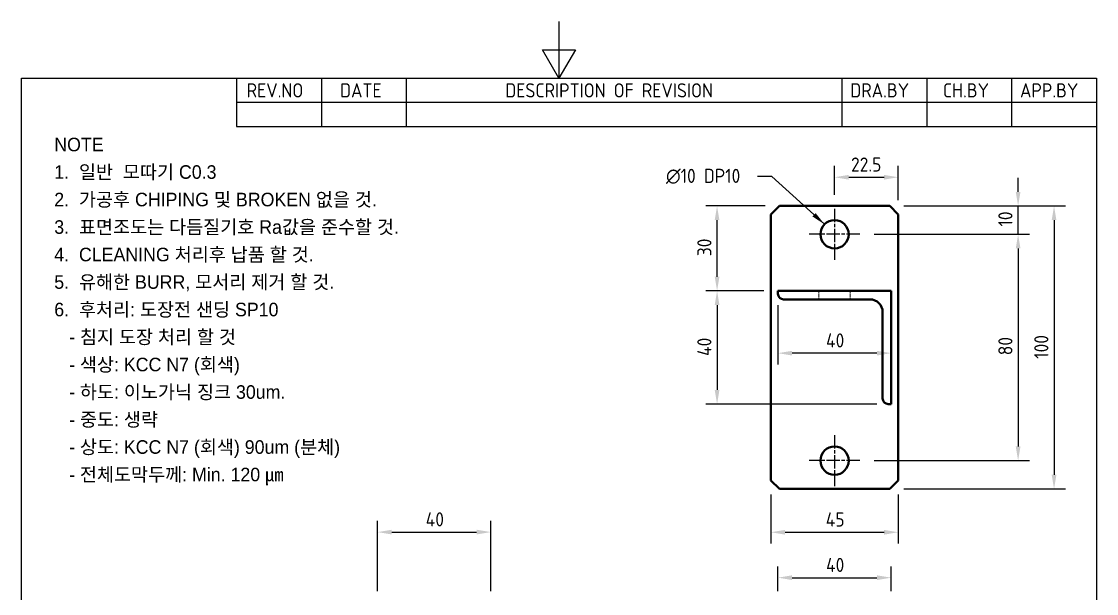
# Model space of a CAD drawing. Header units: millimetres. Extents: x 0 to 420, y 0 to 594.
# Drawn here: x 20 to 400, y 391.8 to 594 of the extents above; entities that cross this region are included whole.
import ezdxf

# ---------------------------------------------------------------- set-up
doc = ezdxf.new("R2010")
doc.units = ezdxf.units.MM
doc.header["$LTSCALE"] = 2
doc.linetypes.add('CHAIN', pattern=[0.3543, 0.2362, -0.0295, 0.0591, -0.0295])
doc.linetypes.add('DASHED', pattern=[0.2067, 0.1654, -0.0413])
doc.layers.get('0').update_dxf_attribs({"color": 3, "lineweight": 25})
for name, color, linetype, lineweight in [('가려진 것(ISO)', 2, 'DASHED', 18), ('가시적인 것(ISO)', 3, 'Continuous', 40), ('경계(ISO)', 7, 'Continuous', 25), ('기호(ISO)', 5, 'Continuous', 25), ('중심 표식(ISO)', 1, 'Continuous', 25), ('치수(ISO)', 2, 'Continuous', 25)]:
    doc.layers.add(name, color=color, linetype=linetype, lineweight=lineweight)
doc.styles.add('ISO Proportiona M2B', font='isocp.shx')
doc.styles.add('ISO Proportional', font='arial.ttf')
doc.styles.add('치수 텍스트_PSTEK_POSCO', font='isocp.shx')
doc.dimstyles.new('치수_PSTEK_POSCO', dxfattribs={"dimscale": 2, "dimtxt": 2.5, "dimasz": 2.5, "dimexe": 2, "dimexo": 2.5, "dimgap": 1, "dimtad": 1, "dimrnd": 1e-08, "dimdsep": 46, "dimtxsty": '치수 텍스트_PSTEK_POSCO', "dimcen": 0.09, "dimdle": 10, "dimclrd": 7, "dimclre": 7, "dimclrt": 2, "dimadec": 1, "dimazin": 2, "dimtfac": 1, "dimtmove": 0, "dimatfit": 3, "dimfxl": 0, "dimtolj": 1, "dimlwd": -1, "dimlwe": -1, "dimarcsym": 0})
doc.dimstyles.new('치수_PSTEK_POSCO$7', dxfattribs={"dimscale": 2, "dimtxt": 2.5, "dimasz": 2.5, "dimexe": 2, "dimexo": 2.5, "dimgap": 1, "dimtad": 1, "dimrnd": 1e-08, "dimdsep": 46, "dimtxsty": '치수 텍스트_PSTEK_POSCO', "dimcen": 0.09, "dimdle": 10, "dimclrd": 7, "dimclre": 7, "dimclrt": 2, "dimadec": 1, "dimazin": 2, "dimtfac": 1, "dimtmove": 0, "dimatfit": 3, "dimfxl": 0, "dimtolj": 1, "dimlwd": -1, "dimlwe": -1, "dimarcsym": 0})

# ---------------------------------------------------------------- blocks, each defined once
blk = doc.blocks.new('경계 Default Border')
at = {"layer": '경계(ISO)', "flags": 128}
for points in [[(105, 297), (105, 287), (102.11, 292), (107.89, 292), (105, 287)], [(10, 10), (10, 287), (200, 287), (200, 10), (10, 10)]]:
    blk.add_lwpolyline(points, dxfattribs=at)
blk = doc.blocks.new('리비전 내역')
at = {"layer": '기호(ISO)'}
for p, q in [((48, 287), (200, 287)), ((48, 287), (48, 282.72)), ((63, 287), (63, 282.72)), ((78, 287), (78, 282.72)), ((155, 287), (155, 282.72)), ((170, 287), (170, 282.72)), ((185, 287), (185, 282.72)), ((200, 287), (200, 282.72)), ((48, 282.72), (200, 282.72)), ((48, 282.72), (48, 278.44)), ((63, 282.72), (63, 278.44)), ((78, 282.72), (78, 278.44)), ((155, 282.72), (155, 278.44)), ((170, 282.72), (170, 278.44)), ((185, 282.72), (185, 278.44)), ((200, 282.72), (200, 278.44)), ((48, 278.44), (200, 278.44))]:
    blk.add_line(p, q, dxfattribs=at)
at = {"layer": '기호(ISO)', "color": 2, "char_height": 2.5, "attachment_point": 7, "style": 'ISO Proportiona M2B'}
for s, insert in [('REV.NO', (49.79, 283.58)), ('DATE', (66.31, 283.58)), ('DESCRIPTION OF REVISION', (95.51, 283.58)), ('DRA.BY', (156.48, 283.58)), ('CH.BY', (172.86, 283.58)), ('APP.BY', (186.48, 283.58))]:
    blk.add_mtext(s, dxfattribs=dict(at, insert=insert))
blk = doc.blocks.new('*D23')
at = {"layer": 'Defpoints', "color": 0, "transparency": 16777216}
for p in [(185.89, 413.55), (145.89, 387.7), (185.89, 387.7)]:
    blk.add_point(p, dxfattribs=at)
at = {"layer": '치수(ISO)', "color": 7, "transparency": 16777216}
for p, q in [((145.89, 392.7), (145.89, 417.55)), ((185.89, 392.7), (185.89, 417.55)), ((150.89, 413.55), (180.89, 413.55))]:
    blk.add_line(p, q, dxfattribs=at)
for points in [[(150.89, 414.38), (150.89, 412.72), (145.89, 413.55)], [(180.89, 414.38), (180.89, 412.72), (185.89, 413.55)]]:
    blk.add_solid(points, dxfattribs=at)
at = {"layer": '치수(ISO)', "color": 2, "transparency": 16777216, "insert": (162.89, 418.05), "char_height": 5, "attachment_point": 4, "style": '치수 텍스트_PSTEK_POSCO'}
blk.add_mtext('\\A1;40', dxfattribs=at)
blk = doc.blocks.new('*D26')
at = {"layer": 'Defpoints', "color": 0, "transparency": 16777216}
for p in [(326.9, 528.8), (326.9, 428.8), (384.99, 428.8)]:
    blk.add_point(p, dxfattribs=at)
at = {"layer": '치수(ISO)', "color": 7, "transparency": 16777216}
for p, q in [((331.9, 528.8), (388.99, 528.8)), ((384.99, 523.8), (384.99, 433.8)), ((331.9, 428.8), (388.99, 428.8))]:
    blk.add_line(p, q, dxfattribs=at)
for points in [[(384.16, 523.8), (385.83, 523.8), (384.99, 528.8)], [(384.16, 433.8), (385.83, 433.8), (384.99, 428.8)]]:
    blk.add_solid(points, dxfattribs=at)
at = {"layer": '치수(ISO)', "color": 2, "transparency": 16777216, "insert": (380.49, 474.8), "char_height": 5, "attachment_point": 4, "rotation": 90, "style": '치수 텍스트_PSTEK_POSCO'}
blk.add_mtext('\\A1;100', dxfattribs=at)
blk = doc.blocks.new('*D27')
at = {"layer": 'Defpoints', "color": 0, "transparency": 16777216}
for p in [(316.4, 518.8), (316.4, 438.8), (372.29, 438.8)]:
    blk.add_point(p, dxfattribs=at)
at = {"layer": '치수(ISO)', "color": 7, "transparency": 16777216}
for p, q in [((321.4, 518.8), (376.29, 518.8)), ((372.29, 513.8), (372.29, 443.8)), ((321.4, 438.8), (376.29, 438.8))]:
    blk.add_line(p, q, dxfattribs=at)
for points in [[(371.45, 513.8), (373.12, 513.8), (372.29, 518.8)], [(371.45, 443.8), (373.12, 443.8), (372.29, 438.8)]]:
    blk.add_solid(points, dxfattribs=at)
at = {"layer": '치수(ISO)', "color": 2, "transparency": 16777216, "insert": (367.79, 476.05), "char_height": 5, "attachment_point": 4, "rotation": 90, "style": '치수 텍스트_PSTEK_POSCO'}
blk.add_mtext('\\A1;80', dxfattribs=at)
blk = doc.blocks.new('*D28')
at = {"layer": 'Defpoints', "color": 0, "transparency": 16777216}
for p in [(265.88, 528.8), (287.9, 528.8), (287.4, 498.8)]:
    blk.add_point(p, dxfattribs=at)
at = {"layer": '치수(ISO)', "color": 7, "transparency": 16777216}
for p, q in [((282.9, 528.8), (261.88, 528.8)), ((265.88, 503.8), (265.88, 523.8)), ((282.4, 498.8), (261.88, 498.8))]:
    blk.add_line(p, q, dxfattribs=at)
for points in [[(265.04, 523.8), (266.71, 523.8), (265.88, 528.8)], [(265.04, 503.8), (266.71, 503.8), (265.88, 498.8)]]:
    blk.add_solid(points, dxfattribs=at)
at = {"layer": '치수(ISO)', "color": 2, "transparency": 16777216, "insert": (261.38, 511.05), "char_height": 5, "attachment_point": 4, "rotation": 90, "style": '치수 텍스트_PSTEK_POSCO'}
blk.add_mtext('\\A1;30', dxfattribs=at)
blk = doc.blocks.new('*D29')
at = {"layer": 'Defpoints', "color": 0, "transparency": 16777216}
for p in [(284.9, 431.8), (329.9, 431.8), (329.9, 413.49)]:
    blk.add_point(p, dxfattribs=at)
at = {"layer": '치수(ISO)', "color": 7, "transparency": 16777216}
for p, q in [((284.9, 426.8), (284.9, 409.49)), ((329.9, 426.8), (329.9, 409.49)), ((289.9, 413.49), (324.9, 413.49))]:
    blk.add_line(p, q, dxfattribs=at)
for points in [[(289.9, 414.32), (289.9, 412.65), (284.9, 413.49)], [(324.9, 414.32), (324.9, 412.65), (329.9, 413.49)]]:
    blk.add_solid(points, dxfattribs=at)
at = {"layer": '치수(ISO)', "color": 2, "transparency": 16777216, "insert": (304.3, 417.99), "char_height": 5, "attachment_point": 4, "style": '치수 텍스트_PSTEK_POSCO'}
blk.add_mtext('\\A1;45', dxfattribs=at)
blk = doc.blocks.new('*D30')
at = {"layer": 'Defpoints', "color": 0, "transparency": 16777216}
for p in [(329.9, 538.95), (307.4, 527.8), (329.9, 525.8)]:
    blk.add_point(p, dxfattribs=at)
at = {"layer": '치수(ISO)', "color": 7, "transparency": 16777216}
for p, q in [((307.4, 532.8), (307.4, 542.95)), ((329.9, 530.8), (329.9, 542.95)), ((312.4, 538.95), (324.9, 538.95))]:
    blk.add_line(p, q, dxfattribs=at)
for points in [[(312.4, 539.79), (312.4, 538.12), (307.4, 538.95)], [(324.9, 539.79), (324.9, 538.12), (329.9, 538.95)]]:
    blk.add_solid(points, dxfattribs=at)
at = {"layer": '치수(ISO)', "color": 2, "transparency": 16777216, "insert": (313.23, 543.45), "char_height": 5, "attachment_point": 4, "style": '치수 텍스트_PSTEK_POSCO'}
blk.add_mtext('\\A1;22.5', dxfattribs=at)
blk = doc.blocks.new('*D31')
at = {"layer": 'Defpoints', "color": 0, "transparency": 16777216}
for p in [(326.9, 528.8), (372.29, 528.8), (316.4, 518.8)]:
    blk.add_point(p, dxfattribs=at)
at = {"layer": '치수(ISO)', "color": 7, "transparency": 16777216}
for p, q in [((372.29, 533.8), (372.29, 538.8)), ((331.9, 528.8), (376.29, 528.8)), ((372.29, 518.8), (372.29, 528.8)), ((321.4, 518.8), (376.29, 518.8)), ((372.29, 513.8), (372.29, 508.8))]:
    blk.add_line(p, q, dxfattribs=at)
for points in [[(371.45, 533.8), (373.12, 533.8), (372.29, 528.8)], [(371.45, 513.8), (373.12, 513.8), (372.29, 518.8)]]:
    blk.add_solid(points, dxfattribs=at)
at = {"layer": '치수(ISO)', "color": 2, "transparency": 16777216, "insert": (367.79, 521.55), "char_height": 5, "attachment_point": 4, "rotation": 90, "style": '치수 텍스트_PSTEK_POSCO'}
blk.add_mtext('\\A1;10', dxfattribs=at)
blk = doc.blocks.new('*D32')
at = {"layer": 'Defpoints', "color": 0, "transparency": 16777216}
for p in [(287.4, 498.8), (265.88, 458.8), (327.4, 458.8)]:
    blk.add_point(p, dxfattribs=at)
at = {"layer": '치수(ISO)', "color": 7, "transparency": 16777216}
for p, q in [((282.4, 498.8), (261.88, 498.8)), ((265.88, 493.8), (265.88, 463.8)), ((322.4, 458.8), (261.88, 458.8))]:
    blk.add_line(p, q, dxfattribs=at)
for points in [[(265.04, 493.8), (266.71, 493.8), (265.88, 498.8)], [(265.04, 463.8), (266.71, 463.8), (265.88, 458.8)]]:
    blk.add_solid(points, dxfattribs=at)
at = {"layer": '치수(ISO)', "color": 2, "transparency": 16777216, "insert": (261.38, 475.8), "char_height": 5, "attachment_point": 4, "rotation": 90, "style": '치수 텍스트_PSTEK_POSCO'}
blk.add_mtext('\\A1;40', dxfattribs=at)
blk = doc.blocks.new('*D33')
at = {"layer": 'Defpoints', "color": 0, "transparency": 16777216}
for p in [(287.4, 498.8), (287.4, 476.79), (327.4, 478.8)]:
    blk.add_point(p, dxfattribs=at)
at = {"layer": '치수(ISO)', "color": 7, "transparency": 16777216}
for p, q in [((287.4, 493.8), (287.4, 472.79)), ((322.4, 476.79), (292.4, 476.79))]:
    blk.add_line(p, q, dxfattribs=at)
for points in [[(292.4, 477.62), (292.4, 475.95), (287.4, 476.79)], [(322.4, 477.62), (322.4, 475.95), (327.4, 476.79)]]:
    blk.add_solid(points, dxfattribs=at)
at = {"layer": '치수(ISO)', "color": 2, "transparency": 16777216, "insert": (304.4, 481.29), "char_height": 5, "attachment_point": 4, "style": '치수 텍스트_PSTEK_POSCO'}
blk.add_mtext('\\A1;40', dxfattribs=at)
blk = doc.blocks.new('*D34')
at = {"layer": 'Defpoints', "color": 0, "transparency": 16777216}
for p in [(327.4, 397.44), (287.4, 387.7), (327.4, 387.7)]:
    blk.add_point(p, dxfattribs=at)
at = {"layer": '치수(ISO)', "color": 7, "transparency": 16777216}
for p, q in [((287.4, 392.7), (287.4, 401.44)), ((327.4, 392.7), (327.4, 401.44)), ((292.4, 397.44), (322.4, 397.44))]:
    blk.add_line(p, q, dxfattribs=at)
for points in [[(292.4, 398.27), (292.4, 396.6), (287.4, 397.44)], [(322.4, 398.27), (322.4, 396.6), (327.4, 397.44)]]:
    blk.add_solid(points, dxfattribs=at)
at = {"layer": '치수(ISO)', "color": 2, "transparency": 16777216, "insert": (304.4, 401.94), "char_height": 5, "attachment_point": 4, "style": '치수 텍스트_PSTEK_POSCO'}
blk.add_mtext('\\A1;40', dxfattribs=at)
blk = doc.blocks.new('주석-판금')
at = {"layer": '기호(ISO)', "color": 2, "insert": (-40.78, 38.07), "char_height": 3, "width": 116.6778, "attachment_point": 1, "line_spacing_factor": 1.214607, "style": 'ISO Proportional'}
blk.add_mtext('\\f굴림|b0|i0;\\H3.0000;NOTE\\P1.  일반  모따기 C0.3\\P2.  가공후 CHIPING 및 BROKEN 없을 것.\\P3.  표면조도는 다듬질기호 Ra값을 준수할 것.\\P4.  CLEANING 처리후 납품 할 것.\\P5.  유해한 BURR, 모서리 제거 할 것.\\P6.  후처리: 도장전 샌딩 SP10\\P   - 침지 도장 처리 할 것\\P   - 색상:\\f굴림|b0|i0;\\H3.0000; KCC N7 (회색)\\P\\f굴림|b0|i0;\\H3.0000;   - 하도: 이노가닉 징크 30um.\\P   - 중도: 생략\\P   - 상도: KCC N7 (회색) 90um (분체)\\P   - 전체도막두께: Min. 120 ㎛ ', dxfattribs=at)

msp = doc.modelspace()

# ---------------------------------------------------------------- linework, layer by layer
at = {"layer": '가려진 것(ISO)', "ltscale": 2.856945}
for p, q in [((301.899, 498.798), (301.899, 495.798)), ((312.899, 498.798), (312.899, 495.798))]:
    msp.add_line(p, q, dxfattribs=at)
at = {"layer": '가시적인 것(ISO)'}
for p, q in [((284.899, 525.798), (287.899, 528.798)), ((287.899, 528.798), (326.899, 528.798)), ((326.899, 528.798), (329.899, 525.798)), ((284.899, 431.798), (284.899, 525.798)), ((329.899, 525.798), (329.899, 431.798)), ((287.399, 498.798), (287.399, 497.798)), ((327.399, 498.798), (287.399, 498.798)), ((327.399, 458.798), (327.399, 498.798)), ((289.399, 495.798), (319.899, 495.798)), ((324.399, 491.298), (324.399, 460.798)), ((326.399, 458.798), (327.399, 458.798)), ((287.899, 428.798), (284.899, 431.798)), ((329.899, 431.798), (326.899, 428.798)), ((326.899, 428.798), (287.899, 428.798))]:
    msp.add_line(p, q, dxfattribs=at)
for centre in [(307.399, 518.798), (307.399, 438.798)]:
    msp.add_circle(centre, 5, dxfattribs=at)
for centre, radius, start, end in [((289.399, 497.798), 2, 180, 270), ((319.899, 491.298), 4.5, 0, 90), ((326.399, 460.798), 2, 180, 270)]:
    msp.add_arc(centre, radius, start, end, dxfattribs=at)
at = {"layer": '중심 표식(ISO)', "linetype": 'CHAIN', "ltscale": 10.000767}
for p, q in [((307.399, 527.798), (307.399, 509.798)), ((316.399, 518.798), (298.399, 518.798)), ((307.399, 447.798), (307.399, 429.798)), ((316.399, 438.798), (298.399, 438.798))]:
    msp.add_line(p, q, dxfattribs=at)

# ---------------------------------------------------------------- block references
for name, p, xscale, yscale, zscale in [('경계 Default Border', (0, 0), 2, 2, 2), ('주석-판금', (96.828, 492.011), 1.6, 1.6, 1.6)]:
    msp.add_blockref(name, p, dxfattribs=dict(xscale=xscale, yscale=yscale, zscale=zscale))
at = {"layer": '기호(ISO)', "xscale": 2, "yscale": 2, "zscale": 2}
msp.add_blockref('리비전 내역', (0, 0), dxfattribs=at)

# ---------------------------------------------------------------- texts
at = {"layer": '기호(ISO)', "color": 2, "insert": (247.821, 539.28), "char_height": 5, "width": 30.35556, "attachment_point": 4, "line_spacing_factor": 0.4375, "style": '치수 텍스트_PSTEK_POSCO'}
msp.add_mtext('{\\fAIGDT|b0|i0;\\H5.0000;n\\fisocp|b0|i0;\\H5.0000;10 DP10}', dxfattribs=at)

# ---------------------------------------------------------------- dimensions: what is measured, and where the dimension line sits
at = {"layer": '치수(ISO)', "color": 7}
for base, p1, p2, angle, override, picture, middle in [((329.899, 538.954), (307.399, 527.798), (329.899, 525.798), 180, {"dimdec": 2, "dimtp": 0, "dimtm": 0, "dimtdec": 2, "dimtofl": 0, "dimatfit": 1}, '*D30', (318.649, 538.954)), ((372.287, 528.798), (316.399, 518.798), (326.899, 528.798), 90, {"dimdec": 2, "dimtp": 0, "dimtm": 0, "dimtdec": 2, "dimtofl": 1, "dimatfit": 1}, '*D31', (372.287, 523.798)), ((265.877, 528.798), (287.399, 498.798), (287.899, 528.798), 90, {"dimdec": 2, "dimtp": 0, "dimtm": 0, "dimtdec": 2, "dimtofl": 0, "dimatfit": 1}, '*D28', (265.877, 513.798)), ((384.995, 428.798), (326.899, 528.798), (326.899, 428.798), 270, {"dimdec": 2, "dimtp": 0, "dimtm": 0, "dimtdec": 2, "dimtofl": 0, "dimatfit": 1}, '*D26', (384.995, 478.798)), ((372.287, 438.798), (316.399, 518.798), (316.399, 438.798), 90, {"dimdec": 2, "dimtp": 0, "dimtm": 0, "dimtdec": 2, "dimtofl": 0, "dimatfit": 1}, '*D27', (372.287, 478.798)), ((265.877, 458.798), (287.399, 498.798), (327.399, 458.798), 90, {"dimdec": 2, "dimtp": 0, "dimtm": 0, "dimtdec": 2, "dimtofl": 0, "dimatfit": 1}, '*D32', (265.877, 478.798)), ((287.399, 476.786), (327.399, 478.798), (287.399, 498.798), 180, {"dimdec": 2, "dimse1": 1, "dimtp": 0, "dimtm": 0, "dimtdec": 2, "dimtofl": 0, "dimatfit": 1}, '*D33', (307.399, 476.786)), ((185.891, 413.551), (145.891, 387.698), (185.891, 387.698), 180, {"dimdec": 2, "dimtp": 0, "dimtm": 0, "dimtdec": 2, "dimtofl": 0, "dimatfit": 1}, '*D23', (165.891, 413.551)), ((327.399, 397.437), (287.399, 387.698), (327.399, 387.698), 180, {"dimdec": 2, "dimtp": 0, "dimtm": 0, "dimtdec": 2, "dimtofl": 0, "dimatfit": 1}, '*D34', (307.399, 397.437))]:
    dim = msp.add_linear_dim(base=base, p1=p1, p2=p2, angle=angle, dimstyle='치수_PSTEK_POSCO', override=override, dxfattribs=at)
    dim.commit()
    dim.dimension.update_dxf_attribs({"geometry": picture, "text_midpoint": middle, "dimtype": 160})
dim = msp.add_linear_dim(base=(329.899, 413.485), p1=(284.899, 431.798), p2=(329.899, 431.798), dimstyle='치수_PSTEK_POSCO', override={"dimdec": 2, "dimtp": 0, "dimtm": 0, "dimtdec": 2, "dimtofl": 0, "dimatfit": 1}, dxfattribs=at)
dim.commit()
dim.dimension.update_dxf_attribs({"geometry": '*D29', "text_midpoint": (307.399, 413.485), "dimtype": 160})

# ---------------------------------------------------------------- leaders
at = {"layer": '기호(ISO)', "color": 7, "annotation_type": 0, "has_hookline": 1, "hookline_direction": 1, "text_width": 29.071}
msp.add_leader([(303.863, 522.333), (285.177, 539.28), (280.177, 539.28)], dimstyle='치수_PSTEK_POSCO$7', override={"dimtad": 0}, dxfattribs=at)

doc.saveas('drawing.dxf')
